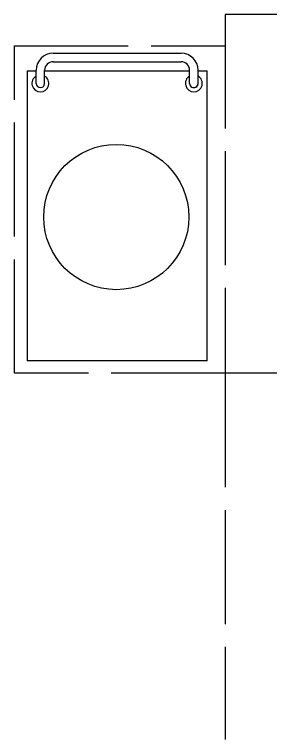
# Model space of a CAD drawing. Header units: millimetres. Extents: x -9564 to 78776, y -25260 to 24346.
# Drawn here: x 67134 to 67706, y -20896 to -19290 of the extents above; entities that cross this region are included whole.
import ezdxf

# ---------------------------------------------------------------- set-up
doc = ezdxf.new("R2010")
doc.units = ezdxf.units.MM
doc.header["$LTSCALE"] = 100
doc.linetypes.add('DASHEDX2', pattern=[3.048, 2.54, -0.508])
doc.layers.add('Area proceso', color=90, linetype='DASHEDX2')
doc.layers.add('Transporte semielaborado', color=30, linetype='Continuous')

msp = doc.modelspace()

# ---------------------------------------------------------------- linework, layer by layer
at = {"layer": 'Area proceso', "color": 3}
for p, q in [((68426.872, -19290.329), (67603.872, -19290.329)), ((67603.872, -19290.329), (67603.872, -20090.329)), ((67133.872, -20090.329), (67133.872, -19360.329)), ((67133.872, -19360.329), (67603.872, -19360.329)), ((67603.872, -20090.329), (67133.872, -20090.329))]:
    msp.add_line(p, q, dxfattribs=at)
at = {"layer": 'Area proceso'}
for p, q in [((68426.872, -20090.329), (67603.872, -20090.329)), ((67603.872, -20090.329), (67603.872, -20906.329))]:
    msp.add_line(p, q, dxfattribs=at)
at = {"layer": 'Transporte semielaborado'}
for p, q in [((67220.262, -19376.926), (67505.942, -19376.926)), ((67220.262, -19395.801), (67505.942, -19395.801)), ((67162.556, -19415.856), (67171.993, -19415.856)), ((67162.556, -19415.856), (67162.556, -19425.293)), ((67162.556, -19415.856), (67182.512, -19415.856)), ((67162.556, -19415.856), (67162.556, -19444.168)), ((67162.556, -19415.856), (67162.556, -20062.324)), ((67162.556, -19415.856), (67182.512, -19415.856)), ((67182.512, -19444.168), (67182.512, -19414.676)), ((67201.387, -19444.168), (67201.387, -19414.676)), ((67201.387, -19415.856), (67524.817, -19415.856)), ((67524.817, -19444.168), (67524.817, -19414.676)), ((67543.692, -19444.168), (67543.692, -19414.676)), ((67543.692, -19415.856), (67563.649, -19415.856)), ((67563.649, -20062.324), (67563.649, -19415.856)), ((67563.649, -20062.324), (67162.556, -20062.324))]:
    msp.add_line(p, q, dxfattribs=at)
msp.add_circle((67361.224, -19741.978), 161.968, dxfattribs=at)
for centre, radius, start, end in [((67220.262, -19414.676), 37.75, 90, 180), ((67505.942, -19414.676), 37.75, 0, 90), ((67220.262, -19414.676), 18.875, 90, 180), ((67505.942, -19414.676), 18.875, 0, 90), ((67191.95, -19444.168), 18.875, 120, 60), ((67534.255, -19444.168), 18.875, 120, 60), ((67191.95, -19444.168), 9.437, 180, 0), ((67534.255, -19444.168), 9.437, 179.999891, 0), ((67534.255, -19444.168), 9.437, 270, 0)]:
    msp.add_arc(centre, radius, start, end, dxfattribs=at)

doc.saveas('drawing.dxf')
